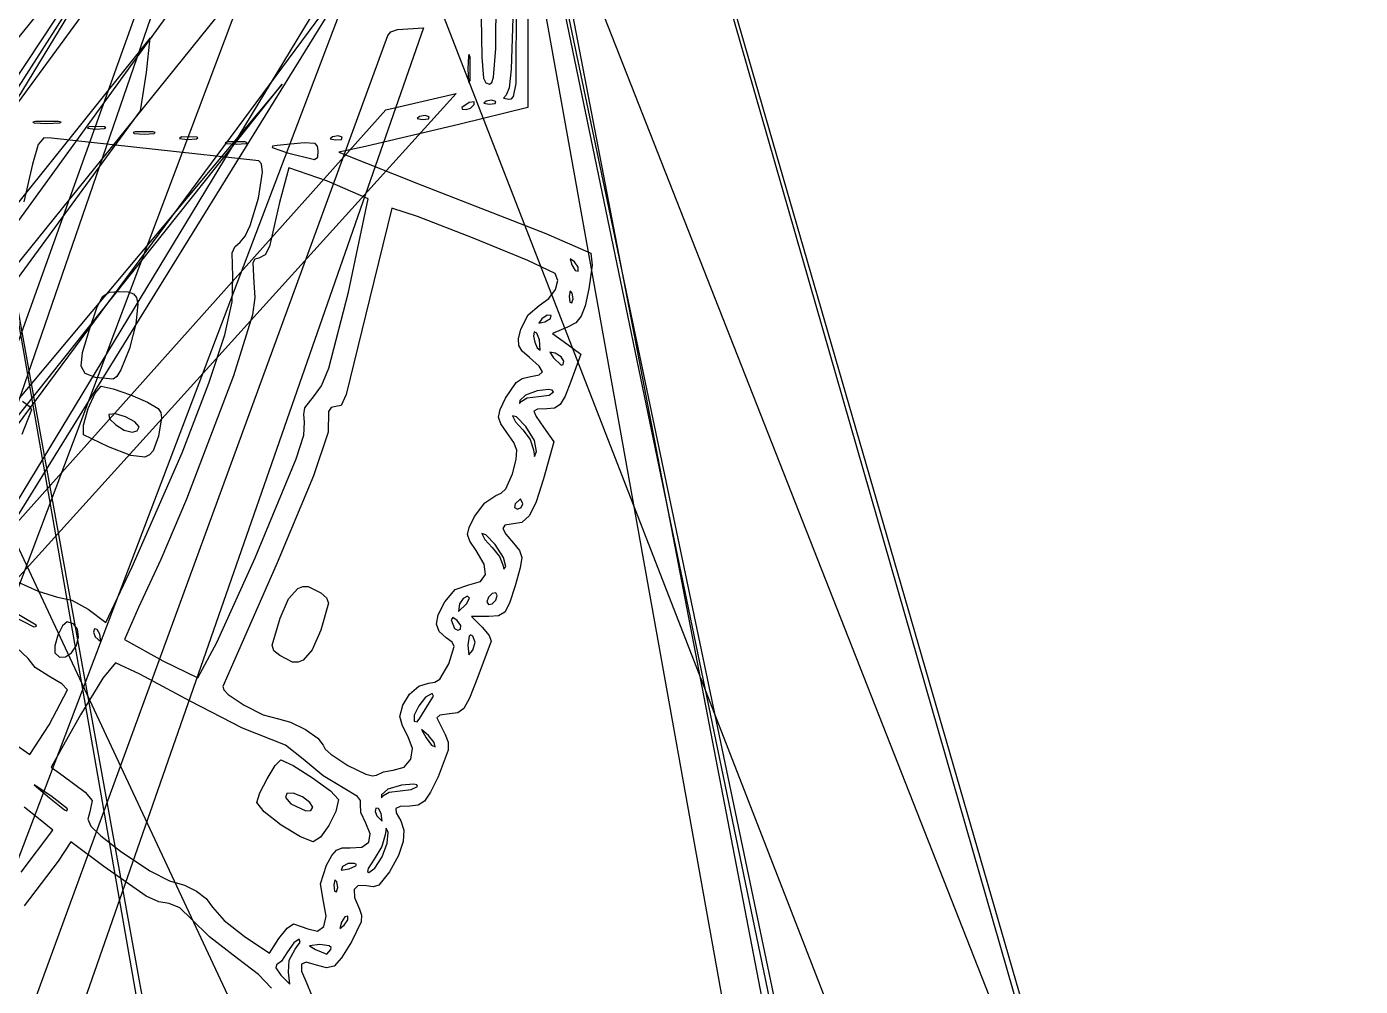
# Model space of a CAD drawing. Extents: x -109 to 333, y -74 to 385.
# Drawn here: x 234.6 to 332.7, y 71.8 to 142.3 of the extents above; entities that cross this region are included whole.
import ezdxf

# ---------------------------------------------------------------- set-up
doc = ezdxf.new("R2010")
doc.units = 0

msp = doc.modelspace()

# ---------------------------------------------------------------- linework, layer by layer
at = {"layer": 'Image'}
for p, q in [((207.647886, 291.25081), (302.569, 47.0199)), ((204.60509, 288.243247), (254.066, 5.63387)), ((255.754024, 1.02424), (204.56632, 283.63362)), ((252.99237, 259.457269), (327.177, 3.75506)), ((327.177, 1.87358), (252.99237, 259.457269)), ((254.684448, 247.039021), (301.197, 5.79093)), ((297.887957, 3.250942), (254.573196, 244.499021)), ((332.651688, 1.735468), (237.729096, 243.051549)), ((254.497076, 237.986329), (303.133, 6.21793)), ((303.133005, 3.79364), (254.497076, 237.986329)), ((197.958468, 10.49204), (274.44119, 231.987084)), ((274.44119, 231.987084), (197.959, 18.9587)), ((282.32748, 0.807655), (175.6594, 228.40397)), ((141.785, -0.203891), (253.36806, 168.01715)), ((196.72871, 2.465574), (258.63622, 166.511959)), ((266.16215, 165.84522), (204.254, 3.30757)), ((250.169662, 161.431963), (132.61, 17.1057)), ((169.86147, 2.03235), (264.7507, 158.286983)), ((266.16181, 158.520223), (171.273, 5.22673)), ((254.872529, 156.968041), (142.643, 1.98563)), ((267.79334, 155.379866), (268.040905, 140.076866)), ((243.959933, 153.529738), (149.416, 5.91092)), ((149.416, -1.615), (243.959933, 153.529738)), ((269.075104, 140.704024), (269.1727, 153.153116)), ((271.43036, 153.203965), (271.431, 136.372)), ((149.30622, -1.049385), (261.535133, 150.332398)), ((135.87021, 3.044134), (240.950445, 146.304883)), ((134.115174, 1.414184), (250.734105, 145.740418)), ((270.39586, 144.891685), (270.204073, 139.18689)), ((270.563648, 138.14307), (270.592399, 144.592442)), ((263.75752, 142.240785), (215.174, 3.02765)), ((261.835133, 142.116169), (263.75752, 142.240785)), ((243.644255, 141.48836), (136.219, 7.54557)), ((210.14608, 2.463207), (261.13525, 141.676341)), ((243.379841, 138.94836), (243.644255, 141.48836)), ((261.13525, 141.676341), (261.361115, 141.941842)), ((261.361115, 141.941842), (261.835133, 142.116169)), ((267.117083, 140.272026), (267.065232, 140.177438)), ((267.1804, 140.076896), (267.117083, 140.272026)), ((268.904155, 138.606963), (269.075104, 140.704024)), ((267.065232, 140.177438), (267.017332, 139.23023)), ((267.1804, 140.076894), (267.1804, 140.076896)), ((267.1804, 138.383564), (267.1804, 140.076894)), ((268.040905, 140.076866), (268.164508, 138.525136)), ((242.9514, 136.12614), (243.379841, 138.94836)), ((267.017332, 139.23023), (267.065232, 138.283023)), ((267.117083, 138.188435), (267.1804, 138.383564)), ((268.164508, 138.525136), (268.338732, 138.198512)), ((268.773864, 138.209599), (268.904155, 138.606963)), ((270.204073, 139.18689), (270.041423, 137.814988)), ((266.16178, 137.413309), (144.525, 3.12108)), ((144.799841, 1.901125), (253.3677, 138.101129)), ((253.3677, 138.101129), (144.8, 8.67446)), ((260.98769, 136.200699), (266.16178, 137.413309)), ((267.065232, 138.283023), (267.117083, 138.188435)), ((268.338732, 138.198512), (268.608256, 138.101316)), ((268.608256, 138.101316), (268.773864, 138.209599)), ((270.041423, 137.814988), (269.82278, 137.277455)), ((270.376666, 137.175597), (270.563648, 138.14307)), ((271.431, 136.372), (266.44507, 135.16222)), ((267.123204, 136.740089), (266.560799, 136.386341)), ((266.560799, 136.386341), (266.60918, 136.266265)), ((267.475259, 136.794323), (267.123204, 136.740089)), ((267.210901, 136.329484), (267.47728, 136.592201)), ((267.47728, 136.592202), (267.475259, 136.794323)), ((267.47728, 136.592201), (267.47728, 136.592202)), ((268.350162, 136.853548), (268.186872, 136.701601)), ((268.186872, 136.701601), (268.577492, 136.626204)), ((268.765751, 136.926361), (268.350162, 136.853548)), ((268.577492, 136.626204), (269.02009, 136.672006)), ((269.07138, 136.823859), (268.765751, 136.926361)), ((269.02009, 136.672006), (269.07138, 136.823841)), ((269.07138, 136.823841), (269.07138, 136.823859)), ((269.82278, 137.277455), (269.627553, 137.052468)), ((269.627553, 137.052468), (270.019319, 136.978212)), ((270.019319, 136.978212), (270.22188, 137.015083)), ((270.22188, 137.015083), (270.376666, 137.175597)), ((139.350791, 0.24752), (260.98769, 136.200699)), ((144.543467, 2.183352), (242.9514, 136.12614)), ((235.21166, 135.356331), (235.01653, 135.293012)), ((236.90499, 135.356331), (235.21166, 135.356331)), ((236.904992, 135.356331), (236.90499, 135.356331)), ((237.100121, 135.293012), (236.904992, 135.356331)), ((263.457753, 135.724656), (263.294477, 135.572709)), ((263.294477, 135.572709), (263.685111, 135.497312)), ((263.873346, 135.797468), (263.457753, 135.724656)), ((263.685111, 135.497312), (264.127698, 135.543114)), ((264.179, 135.694966), (263.873346, 135.797468)), ((264.127698, 135.543114), (264.178999, 135.694949)), ((264.178999, 135.694949), (264.179, 135.694966)), ((266.60918, 136.266265), (266.893278, 136.220213)), ((266.893278, 136.220213), (267.210901, 136.329484)), ((235.01653, 135.293012), (235.111119, 135.241159)), ((235.111119, 135.241159), (236.058326, 135.193255)), ((236.058326, 135.193255), (237.005533, 135.241159)), ((237.005533, 135.241159), (237.100121, 135.293012)), ((239.16971, 134.975259), (239.031185, 134.848651)), ((239.031185, 134.848651), (239.632921, 134.787847)), ((240.2986, 134.961289), (239.16971, 134.975259)), ((239.632921, 134.787847), (240.294128, 134.833049)), ((240.294128, 134.833049), (240.389376, 134.889647)), ((240.389376, 134.889647), (240.298598, 134.961318)), ((240.298598, 134.961318), (240.2986, 134.961289)), ((242.54955, 134.597559), (242.397788, 134.530738)), ((242.397788, 134.530738), (242.471357, 134.476018)), ((242.471357, 134.476018), (243.208059, 134.425466)), ((243.8666, 134.597559), (242.54955, 134.597559)), ((243.208059, 134.425466), (243.944785, 134.476018)), ((244.018357, 134.530738), (243.866596, 134.597559)), ((243.866596, 134.597559), (243.8666, 134.597559)), ((243.944785, 134.476018), (244.018357, 134.530738)), ((266.44507, 135.16222), (259.48878, 133.51767)), ((235.418914, 133.646618), (234.993136, 132.224206)), ((235.827466, 134.140634), (235.418914, 133.646618)), ((236.403174, 134.129749), (235.827466, 134.140634)), ((251.633174, 132.456919), (236.403174, 134.129749)), ((245.94398, 134.2224), (245.805455, 134.095792)), ((245.805455, 134.095792), (246.407191, 134.034988)), ((247.07287, 134.20843), (245.94398, 134.2224)), ((246.407191, 134.034988), (247.068398, 134.08019)), ((247.068398, 134.08019), (247.163646, 134.136788)), ((247.163646, 134.136788), (247.072868, 134.208459)), ((247.072868, 134.208459), (247.07287, 134.20843)), ((249.32255, 133.84566), (249.170788, 133.778841)), ((249.170788, 133.778841), (249.244357, 133.724121)), ((249.244357, 133.724121), (249.981059, 133.673569)), ((250.6396, 133.84566), (249.32255, 133.84566)), ((249.981059, 133.673569), (250.717785, 133.724121)), ((250.791357, 133.778841), (250.639596, 133.84566)), ((250.639596, 133.84566), (250.6396, 133.84566)), ((250.717785, 133.724121), (250.791357, 133.778841)), ((252.636884, 133.530282), (252.632853, 133.430859)), ((252.632853, 133.430859), (253.744811, 133.040489)), ((252.99221, 133.581712), (252.636884, 133.530282)), ((254.96776, 133.774475), (252.99221, 133.581712)), ((255.792255, 133.735527), (254.96776, 133.774475)), ((255.956046, 133.534226), (255.792255, 133.735527)), ((256.00258, 133.184103), (255.956046, 133.534226)), ((257.061052, 134.218618), (256.897762, 134.066673)), ((256.897762, 134.066673), (257.288382, 133.991277)), ((257.476641, 134.291432), (257.061052, 134.218618)), ((257.288382, 133.991277), (257.73098, 134.037078)), ((257.78227, 134.188928), (257.476641, 134.291432)), ((259.48878, 133.51767), (257.51842, 133.08289)), ((257.73098, 134.037078), (257.78227, 134.188914)), ((257.78227, 134.188914), (257.78227, 134.188928)), ((251.8491, 132.228062), (251.633174, 132.456919)), ((253.744811, 133.040489), (255.745385, 132.5575)), ((255.745385, 132.5575), (255.976694, 132.724774)), ((255.976694, 132.724774), (256.002591, 133.184103)), ((256.002591, 133.184103), (256.00258, 133.184103)), ((257.51842, 133.08289), (263.62805, 130.67145)), ((234.993136, 132.224206), (234.365754, 129.449899)), ((251.621077, 129.724106), (251.901346, 131.6189)), ((251.901346, 131.6189), (251.8491, 132.228062)), ((253.849075, 131.933908), (253.15574, 129.390708)), ((256.692913, 130.973127), (253.849075, 131.933908)), ((259.671685, 129.665888), (256.692913, 130.973127)), ((263.62805, 130.67145), (272.74803, 127.10944)), ((251.004924, 127.701433), (251.621077, 129.724106)), ((258.237205, 122.806178), (259.671685, 129.665888)), ((253.15574, 129.390708), (252.420439, 126.153918)), ((261.429612, 128.9781), (259.770032, 122.28244)), ((263.319428, 128.355367), (261.429612, 128.9781)), ((250.637315, 126.932423), (251.004924, 127.701433)), ((267.345506, 126.79343), (263.319428, 128.355367)), ((250.265444, 126.479779), (250.637315, 126.932423)), ((271.417186, 125.126032), (267.345506, 126.79343)), ((272.74803, 127.10944), (276.06882, 125.68027)), ((249.682448, 125.685266), (249.881684, 126.133952)), ((249.71974, 123.928429), (249.682448, 125.685266)), ((249.881684, 126.133952), (250.265444, 126.479779)), ((252.108601, 125.555961), (251.632786, 125.307252)), ((252.420439, 126.153918), (252.108601, 125.555961)), ((276.06882, 125.68027), (276.1524, 124.794054)), ((251.343109, 125.235887), (251.198803, 124.967993)), ((251.198803, 124.967993), (251.283169, 123.519842)), ((251.632786, 125.307252), (251.343109, 125.235887)), ((273.443812, 124.18692), (271.417186, 125.126032)), ((274.865083, 125.031514), (274.543816, 125.265625)), ((274.543816, 125.265625), (274.654432, 124.820863)), ((274.654432, 124.820863), (274.89776, 124.406201)), ((275.133429, 124.641865), (274.865082, 125.031514)), ((274.865082, 125.031514), (274.865083, 125.031514)), ((275.122017, 124.356766), (275.133429, 124.641865)), ((276.1524, 124.794054), (275.917464, 123.05459)), ((249.686786, 122.102233), (249.71974, 123.928429)), ((273.636077, 123.670733), (273.443812, 124.18692)), ((273.453848, 123.005935), (273.636077, 123.670733)), ((274.89776, 124.406201), (275.122017, 124.356766)), ((240.146776, 122.49416), (240.628434, 122.810814)), ((240.628434, 122.810814), (241.371005, 122.861356)), ((241.371005, 122.861356), (242.029299, 122.826703)), ((242.029299, 122.826703), (242.430151, 122.690553)), ((242.430151, 122.690553), (242.643865, 122.404619)), ((251.283169, 123.519842), (251.344469, 122.413056)), ((256.784619, 117.217045), (258.237205, 122.806178)), ((272.972852, 122.344009), (273.453848, 123.005935)), ((274.546225, 122.90731), (274.47084, 122.516681)), ((274.69817, 122.744028), (274.546225, 122.90731)), ((274.770976, 122.328435), (274.69817, 122.744028)), ((274.69817, 122.744028), (274.69817, 122.744028)), ((275.917464, 123.05459), (275.638236, 121.808718)), ((239.192905, 120.072346), (239.732707, 121.663851)), ((239.732707, 121.663851), (240.146776, 122.49416)), ((242.740745, 121.920617), (242.607921, 120.472958)), ((242.643865, 122.404619), (242.740745, 121.920617)), ((249.148788, 119.661424), (249.686786, 122.102233)), ((251.344469, 122.413056), (251.16676, 121.136337)), ((259.770032, 122.28244), (258.065265, 115.291501)), ((271.438715, 121.143367), (272.268812, 121.83644)), ((272.268812, 121.83644), (272.972852, 122.344009)), ((274.47084, 122.516681), (274.516627, 122.074092)), ((274.516627, 122.074092), (274.66848, 122.022793)), ((274.66848, 122.022793), (274.770976, 122.328435)), ((275.638236, 121.808718), (275.344162, 121.033005)), ((251.16676, 121.136337), (249.784459, 116.652442)), ((270.903872, 120.07847), (271.438715, 121.143367)), ((272.458764, 120.838851), (272.22465, 120.517584)), ((272.848403, 121.107201), (272.458764, 120.838851)), ((272.669415, 120.6282), (273.084063, 120.871535)), ((273.1335, 121.09578), (272.848403, 121.107201)), ((273.084063, 120.871535), (273.133501, 121.09578)), ((273.133501, 121.09578), (273.1335, 121.09578)), ((275.344162, 121.033005), (274.944642, 120.564988)), ((238.686222, 118.36519), (239.192905, 120.072346)), ((242.607921, 120.472958), (242.12604, 118.660265)), ((247.967105, 116.124017), (249.148788, 119.661424)), ((270.737246, 119.368978), (270.903872, 120.07847)), ((271.900023, 119.881909), (271.8427, 119.585372)), ((272.090939, 119.788412), (271.900023, 119.881909)), ((272.28757, 119.301237), (272.090939, 119.788412)), ((272.22465, 120.517584), (272.669415, 120.6282)), ((274.349074, 120.2422), (273.242454, 119.776895)), ((273.242454, 119.776895), (274.283684, 119.018409)), ((274.944642, 120.564988), (274.349074, 120.2422)), ((270.760768, 118.877075), (270.737246, 119.368978)), ((271.017096, 118.464929), (270.760768, 118.877075)), ((271.8427, 119.585372), (271.935131, 119.131475)), ((271.935131, 119.131475), (272.115891, 118.715746)), ((272.115891, 118.715746), (272.323554, 118.533719)), ((272.287571, 119.301236), (272.28757, 119.301237)), ((272.323554, 118.533719), (272.287571, 119.301236)), ((274.283684, 119.018409), (275.324914, 118.259929)), ((238.571626, 117.360583), (238.686222, 118.36519)), ((242.12604, 118.660265), (241.498347, 117.10031)), ((271.54889, 117.99471), (271.017096, 118.464929)), ((272.264097, 117.366803), (271.54889, 117.99471)), ((273.446799, 118.313925), (273.032959, 118.39991)), ((273.032959, 118.39991), (273.304728, 117.977889)), ((273.304728, 117.977889), (273.887809, 117.433055)), ((273.883026, 118.047819), (273.446799, 118.313925)), ((274.06447, 117.740868), (273.883026, 118.047819)), ((274.021964, 117.481934), (274.06447, 117.740868)), ((274.06447, 117.740868), (274.06447, 117.740868)), ((275.324914, 118.259929), (274.59077, 116.233369)), ((238.877743, 116.828915), (238.571626, 117.360583)), ((239.6332, 116.540576), (238.877743, 116.828915)), ((241.498347, 117.10031), (241.193334, 116.608164)), ((256.259296, 115.931561), (256.784619, 117.217045)), ((271.524901, 116.58341), (272.253176, 116.723919)), ((272.253176, 116.723919), (272.499217, 116.964128)), ((272.499217, 116.964128), (272.264097, 117.366803)), ((273.887809, 117.433055), (274.021964, 117.481934)), ((239.597842, 115.391549), (240.05078, 115.89988)), ((240.928085, 116.410867), (239.633195, 116.540576)), ((239.633195, 116.540576), (239.6332, 116.540576)), ((240.05078, 115.89988), (240.927919, 115.711681)), ((241.193334, 116.608164), (240.928085, 116.410867)), ((246.0031, 111.008029), (247.967105, 116.124017)), ((249.784459, 116.652442), (246.334285, 107.600075)), ((255.724755, 115.219718), (256.259296, 115.931561)), ((269.784941, 115.02055), (270.562728, 116.172442)), ((270.562728, 116.172442), (271.001416, 116.453162)), ((271.001416, 116.453162), (271.524901, 116.58341)), ((274.59077, 116.233369), (274.170168, 115.164673)), ((234.266248, 114.807326), (234.751317, 114.431414)), ((239.090279, 114.247153), (239.597842, 115.391549)), ((240.927919, 115.711681), (242.202097, 115.260194)), ((242.202097, 115.260194), (243.444832, 114.715082)), ((255.026548, 114.301798), (255.724755, 115.219718)), ((258.065265, 115.291501), (257.689651, 114.484515)), ((269.393696, 114.173328), (269.784941, 115.02055)), ((270.83198, 114.845483), (270.821788, 114.62677)), ((270.821788, 114.62677), (270.929262, 114.761079)), ((271.265033, 115.240132), (270.83198, 114.845483)), ((270.929262, 114.761079), (271.386761, 115.033483)), ((272.113786, 115.55038), (271.265033, 115.240132)), ((271.386761, 115.033483), (272.218082, 115.146783)), ((272.942546, 115.665697), (272.113786, 115.55038)), ((272.218082, 115.146783), (272.21809, 115.146783)), ((272.21809, 115.146783), (272.993222, 115.24336)), ((273.213275, 115.615716), (272.942546, 115.665697)), ((272.993222, 115.24336), (273.31562, 115.475552)), ((273.31562, 115.475552), (273.213275, 115.615716)), ((274.170168, 115.164673), (273.807251, 114.553698)), ((234.92947, 114.151999), (234.210978, 112.350479)), ((234.751317, 114.431414), (234.92947, 114.151999)), ((238.736893, 113.037588), (239.090279, 114.247153)), ((241.100651, 113.870705), (240.61641, 113.810016)), ((240.61641, 113.810016), (240.671006, 113.486572)), ((241.846816, 113.650417), (241.100651, 113.870705)), ((243.444832, 114.715082), (244.22764, 114.24601)), ((244.22764, 114.24601), (244.423692, 113.968603)), ((244.423692, 113.968603), (244.49628, 113.574182)), ((254.945067, 113.822462), (255.026548, 114.301798)), ((255.01031, 113.241768), (254.945067, 113.822462)), ((256.766574, 114.040263), (256.73426, 112.51056)), ((256.955565, 114.320672), (256.766574, 114.040263)), ((257.294442, 114.39471), (256.955565, 114.320672)), ((257.689651, 114.484515), (257.294442, 114.39471)), ((269.273252, 113.62341), (269.393696, 114.173328)), ((272.137947, 114.209562), (271.878831, 114.064162)), ((271.878831, 114.064162), (272.030296, 113.661683)), ((272.83196, 114.221649), (272.137947, 114.209562)), ((273.39639, 114.279628), (272.83196, 114.221649)), ((273.807251, 114.553698), (273.39639, 114.279628)), ((238.74649, 112.33375), (238.736893, 113.037588)), ((240.671006, 113.486572), (241.120341, 113.054222)), ((241.120341, 113.054222), (241.748403, 112.675568)), ((242.531603, 113.282131), (241.846816, 113.650417)), ((242.83171, 112.898826), (242.531603, 113.282131)), ((242.687036, 112.626488), (242.831714, 112.898824)), ((242.831714, 112.898824), (242.83171, 112.898826)), ((244.49628, 113.574182), (244.275928, 112.231)), ((254.943177, 112.296918), (255.01031, 113.241768)), ((269.432175, 113.140872), (269.273252, 113.62341)), ((269.879034, 112.49579), (269.432175, 113.140872)), ((270.588123, 113.63532), (270.303347, 113.728785)), ((270.303347, 113.728785), (270.524422, 113.283759)), ((270.524422, 113.283759), (271.055948, 112.700855)), ((271.27278, 112.923538), (270.588123, 113.63532)), ((271.272779, 112.923537), (271.27278, 112.923538)), ((271.909243, 111.913628), (271.272779, 112.923537)), ((272.030296, 113.661683), (272.568026, 112.878359)), ((272.568026, 112.878359), (273.328727, 111.810029)), ((240.58582, 111.430386), (238.74649, 112.33375)), ((241.748403, 112.675568), (242.33918, 112.513216)), ((242.33918, 112.513216), (242.687036, 112.626488)), ((244.275928, 112.231), (243.874256, 111.153712)), ((254.398149, 110.547872), (254.943177, 112.296918)), ((256.73426, 112.51056), (255.655914, 109.302711)), ((270.403137, 111.749732), (269.879034, 112.49579)), ((271.055948, 112.700855), (271.600294, 111.988262)), ((271.600294, 111.988262), (271.852181, 111.231425)), ((272.069012, 111.107267), (271.909243, 111.913628)), ((242.22036, 110.794884), (240.585818, 111.430393)), ((240.585818, 111.430393), (240.58582, 111.430386)), ((242.33786, 102.612324), (246.00308, 111.008044)), ((243.602943, 110.847313), (243.252786, 110.688832)), ((243.874256, 111.153712), (243.602943, 110.847313)), ((246.00308, 111.008044), (246.0031, 111.008029)), ((270.620569, 111.186357), (270.403137, 111.749732)), ((270.570704, 110.515714), (270.620569, 111.186357)), ((271.852181, 111.231425), (271.920941, 110.724592)), ((271.920941, 110.724592), (272.069012, 111.107267)), ((273.328727, 111.810029), (272.572908, 109.082549)), ((243.252786, 110.688832), (242.22036, 110.794884)), ((251.38412, 103.291958), (254.398149, 110.547872)), ((270.292913, 109.44785), (270.570704, 110.515714)), ((255.655914, 109.302711), (252.98099, 102.91501)), ((269.79895, 108.361554), (270.292913, 109.44785)), ((272.572908, 109.082549), (272.049555, 107.400116)), ((269.072073, 107.86491), (269.466418, 108.041847)), ((269.466418, 108.041847), (269.79895, 108.361554)), ((246.334285, 107.600075), (244.445421, 103.169714)), ((267.509663, 106.31166), (268.266704, 107.321652)), ((268.266704, 107.321652), (269.072073, 107.86491)), ((270.490886, 107.244575), (270.443706, 106.978817)), ((270.443706, 106.978817), (270.656833, 106.86828)), ((270.889383, 107.62087), (270.490886, 107.244575)), ((270.656833, 106.86828), (270.938272, 106.978817)), ((271.05533, 107.244575), (270.889383, 107.62087)), ((270.938272, 106.978817), (271.05533, 107.244575)), ((271.05533, 107.244575), (271.05533, 107.244575)), ((272.049555, 107.400116), (271.552953, 106.384777)), ((267.105366, 105.518155), (267.509663, 106.31166)), ((271.552953, 106.384777), (270.975109, 105.884166)), ((266.982945, 104.994984), (267.105366, 105.518155)), ((267.153459, 104.51021), (266.982945, 104.994984)), ((268.330369, 104.980323), (268.044634, 105.074931)), ((268.044634, 105.074931), (268.265709, 104.629903)), ((269.01734, 104.265812), (268.330369, 104.980323)), ((269.727595, 105.673439), (269.590547, 105.442685)), ((269.590547, 105.442685), (269.801025, 105.016605)), ((270.208028, 105.745919), (269.727595, 105.673439)), ((269.801025, 105.016605), (270.363165, 104.358149)), ((270.975109, 105.884166), (270.208028, 105.745919)), ((267.62797, 103.8319), (267.153459, 104.51021)), ((268.265709, 104.629903), (268.797235, 104.047001)), ((268.797235, 104.047001), (269.337479, 103.389677)), ((269.01734, 104.265807), (269.01734, 104.265812)), ((269.648378, 103.310692), (269.01734, 104.265807)), ((270.363165, 104.358149), (270.82181, 103.822202)), ((244.445421, 103.169714), (242.786709, 99.628742)), ((248.555866, 97.050134), (251.384129, 103.291962)), ((251.384129, 103.291962), (251.38412, 103.291958)), ((268.212429, 102.828284), (267.62797, 103.8319)), ((269.337479, 103.389677), (269.579526, 102.765711)), ((269.799631, 102.637667), (269.648378, 103.310692)), ((270.82181, 103.822202), (270.988135, 103.31627)), ((270.988135, 103.31627), (270.874113, 102.5491)), ((240.38576, 98.543984), (242.33786, 102.612324)), ((252.98099, 102.91501), (248.98811, 93.83751)), ((267.943856, 101.547299), (268.316625, 102.061508)), ((268.316625, 102.061508), (268.212429, 102.828284)), ((269.579526, 102.765711), (269.650293, 102.439254)), ((269.650293, 102.439254), (269.799631, 102.637667)), ((270.874113, 102.5491), (270.491717, 101.229439)), ((233.126042, 101.86309), (235.422847, 100.831615)), ((253.836646, 100.274916), (254.504983, 101.036279)), ((254.504983, 101.036279), (254.872003, 101.178074)), ((254.872003, 101.178074), (255.270825, 101.16677)), ((255.270825, 101.16677), (256.193584, 100.70334)), ((266.079838, 100.948018), (267.097421, 101.30138)), ((267.097421, 101.30138), (267.943856, 101.547299)), ((270.491717, 101.229439), (270.080231, 99.957115)), ((235.422847, 100.831615), (236.83142, 100.404279)), ((236.83142, 100.404279), (237.890628, 100.17079)), ((237.890628, 100.17079), (239.0892, 99.508252)), ((253.206404, 98.84573), (253.836646, 100.274916)), ((256.193584, 100.70334), (256.614782, 100.351345)), ((256.614782, 100.351345), (256.754888, 99.94768)), ((264.840054, 99.09999), (265.313101, 100.04792)), ((265.313101, 100.04792), (266.079838, 100.948018)), ((266.667758, 100.30561), (266.402526, 99.906972)), ((267.001232, 100.471416), (266.667758, 100.30561)), ((266.9149, 99.906972), (267.14193, 100.311198)), ((267.14193, 100.311198), (267.001232, 100.471416)), ((268.530262, 100.384774), (268.419726, 100.050708)), ((268.419726, 100.050708), (268.530262, 99.853269)), ((268.796013, 100.659574), (268.530262, 100.384774)), ((269.061764, 100.713277), (268.796013, 100.659574)), ((268.796013, 99.906972), (269.061764, 100.18175)), ((269.1723, 100.515838), (269.061764, 100.713277)), ((269.061764, 100.18175), (269.1723, 100.515838)), ((269.1723, 100.515838), (269.1723, 100.515838)), ((235.2748, 98.347094), (233.19741, 99.5621)), ((233.36991, 99.085949), (235.08667, 98.225734)), ((239.0892, 99.508252), (240.38576, 98.543984)), ((242.786709, 99.628742), (241.772859, 97.292682)), ((256.754888, 99.94768), (256.190762, 97.96099)), ((264.69911, 98.411479), (264.840054, 99.09999)), ((266.402526, 99.906972), (266.316194, 99.342528)), ((266.316194, 99.342528), (266.9149, 99.906972)), ((266.9149, 99.906972), (266.9149, 99.906972)), ((268.530262, 99.853269), (268.796013, 99.906972)), ((269.727082, 99.281434), (269.270623, 99.014106)), ((270.080231, 99.957115), (269.727082, 99.281434)), ((235.08667, 98.225734), (235.284218, 98.256524)), ((235.274799, 98.347089), (235.2748, 98.347094)), ((235.284218, 98.256524), (235.274799, 98.347089)), ((237.210723, 98.286731), (236.861358, 97.590306)), ((237.549176, 98.590288), (237.210723, 98.286731)), ((238.012853, 98.438073), (237.549176, 98.590288)), ((238.303009, 98.039424), (238.012853, 98.438073)), ((252.620144, 96.86139), (253.206404, 98.84573)), ((264.894752, 97.88251), (264.69911, 98.411479)), ((265.907154, 98.889695), (265.78576, 98.728232)), ((265.78576, 98.728232), (266.039668, 98.097635)), ((266.23105, 98.671787), (265.907154, 98.889695)), ((266.039668, 98.097635), (266.267201, 97.964288)), ((266.488436, 98.300193), (266.23105, 98.671787)), ((266.23105, 98.671787), (266.23105, 98.671787)), ((266.481917, 98.032103), (266.488436, 98.300193)), ((268.549207, 98.966839), (267.291, 98.9666)), ((267.291, 98.9666), (268.067111, 98.190489)), ((268.067111, 98.190489), (268.580699, 97.564982)), ((269.270623, 99.014106), (268.549207, 98.966839)), ((236.861358, 97.590306), (236.628791, 96.822379)), ((238.22713, 96.850808), (238.385736, 97.481337)), ((238.385736, 97.481337), (238.303009, 98.039424)), ((239.549334, 98.067074), (239.495542, 97.822507)), ((239.495542, 97.822507), (239.618027, 97.486374)), ((239.741453, 98.023149), (239.549334, 98.067074)), ((239.618027, 97.486374), (240.019332, 97.102266)), ((239.9515, 97.665726), (239.741453, 98.023149)), ((239.951501, 97.665726), (239.9515, 97.665726)), ((240.019332, 97.102266), (239.951501, 97.665726)), ((241.772859, 97.292682), (244.577792, 95.704749)), ((256.190762, 97.96099), (255.570619, 96.524141)), ((265.431465, 97.41321), (264.894752, 97.88251)), ((265.851013, 97.093579), (265.431465, 97.41321)), ((266.267201, 97.964288), (266.481917, 98.032103)), ((267.103255, 97.537917), (267.009187, 96.867854)), ((267.218582, 97.618499), (267.103255, 97.537917)), ((267.37743, 97.525883), (267.218582, 97.618499)), ((267.37743, 97.525881), (267.37743, 97.525883)), ((267.557537, 97.083624), (267.37743, 97.525881)), ((268.725648, 97.150949), (267.670678, 94.352239)), ((268.580699, 97.564982), (268.725648, 97.150949)), ((234.683431, 95.87454), (233.795515, 96.712509)), ((236.628791, 96.822379), (236.640732, 96.304318)), ((236.640732, 96.304318), (236.995104, 95.995298)), ((237.425041, 95.999705), (237.859424, 96.293043)), ((237.859424, 96.293043), (238.227132, 96.850813)), ((238.227132, 96.850813), (238.22713, 96.850808)), ((247.159719, 94.457202), (248.555866, 97.050134)), ((252.757292, 96.456819), (252.620144, 96.86139)), ((253.17773, 96.10338), (252.757292, 96.456819)), ((255.570619, 96.524141), (254.897988, 95.75795)), ((265.614571, 95.48583), (266.011502, 96.769792)), ((266.011502, 96.769792), (265.851013, 97.093579)), ((267.009187, 96.867854), (267.076691, 96.150365)), ((267.076691, 96.150365), (267.37743, 96.499611)), ((267.37743, 96.499611), (267.557537, 97.083624)), ((235.201488, 95.228232), (234.683431, 95.87454)), ((236.208641, 94.58188), (235.201488, 95.228232)), ((236.995104, 95.995298), (237.425041, 95.999705)), ((241.091839, 95.573586), (240.16137, 94.450962)), ((242.882513, 94.742043), (241.091839, 95.573586)), ((244.577792, 95.704749), (247.159719, 94.457202)), ((254.118467, 95.628876), (253.177652, 96.10338)), ((253.177652, 96.10338), (253.17773, 96.10338)), ((254.524989, 95.61587), (254.118467, 95.628876)), ((254.897988, 95.75795), (254.524989, 95.61587)), ((264.958488, 94.379834), (265.614571, 95.48583)), ((237.165942, 94.022135), (236.208641, 94.58188)), ((240.16137, 94.450962), (238.517689, 91.743126)), ((246.594379, 92.751646), (242.882513, 94.742043)), ((264.585061, 94.145041), (264.958488, 94.379834)), ((267.670678, 94.352239), (267.13334, 92.979469)), ((236.219821, 91.019676), (237.564101, 93.584056)), ((237.564101, 93.584056), (237.165942, 94.022135)), ((248.98811, 93.83751), (249.058172, 93.58922)), ((249.058172, 93.58922), (249.386052, 93.249498)), ((249.386052, 93.249498), (250.552547, 92.4493)), ((262.222295, 92.465157), (262.729423, 93.255475)), ((262.729423, 93.255475), (263.410511, 93.843938)), ((263.410511, 93.843938), (264.131271, 94.07472)), ((264.382515, 93.322075), (263.910029, 93.046914)), ((264.131271, 94.07472), (264.585061, 94.145041)), ((264.490388, 93.128633), (264.382515, 93.322075)), ((250.439524, 90.763016), (246.594379, 92.751646)), ((250.552547, 92.4493), (251.962156, 91.743992)), ((262.023411, 91.62881), (262.222295, 92.465157)), ((263.408185, 92.417476), (263.065303, 91.727831)), ((263.910029, 93.046914), (263.408185, 92.417476)), ((263.475512, 91.511143), (264.200202, 92.663543)), ((264.2002, 92.663538), (264.490388, 93.128633)), ((264.200202, 92.663543), (264.2002, 92.663538)), ((266.712477, 92.216482), (266.268987, 91.887552)), ((267.13334, 92.979469), (266.712477, 92.216482)), ((238.517689, 91.743126), (236.366109, 87.906316)), ((251.962156, 91.743992), (253.08944, 91.44065)), ((253.08944, 91.44065), (253.976048, 91.213087)), ((262.19707, 90.946423), (262.023411, 91.62881)), ((263.065303, 91.727831), (263.069705, 91.272045)), ((263.069705, 91.272045), (263.294008, 91.237184)), ((263.294008, 91.237184), (263.475512, 91.511143)), ((264.948788, 91.734056), (264.73173, 91.534737)), ((264.73173, 91.534737), (265.347426, 90.306617)), ((265.663768, 91.816959), (264.948788, 91.734056)), ((266.268987, 91.887552), (265.663768, 91.816959)), ((231.829094, 90.916381), (234.808714, 88.821331)), ((234.808714, 88.821331), (236.219824, 91.019671)), ((236.219824, 91.019671), (236.219821, 91.019676)), ((252.550589, 89.935716), (250.439524, 90.763016)), ((253.976048, 91.213087), (255.06545, 90.673777)), ((255.06545, 90.673777), (255.989251, 90.037789)), ((262.61461, 90.1356), (262.19707, 90.946423)), ((264.122721, 90.226829), (263.61125, 90.666778)), ((263.61125, 90.666778), (263.94272, 90.046828)), ((265.347426, 90.306617), (265.564933, 89.73824)), ((253.596626, 89.526947), (252.550589, 89.935716)), ((254.905389, 88.486106), (253.596626, 89.526947)), ((255.989251, 90.037789), (256.37905, 89.52019)), ((256.37905, 89.52019), (256.530405, 89.224017)), ((262.936379, 89.269481), (262.61461, 90.1356)), ((262.819995, 88.478141), (262.936379, 89.269481)), ((263.94272, 90.046828), (264.347437, 89.51382)), ((264.548805, 89.7152), (264.122721, 90.226829)), ((264.122721, 90.226829), (264.122721, 90.226829)), ((264.347437, 89.51382), (264.620899, 89.397266)), ((264.620899, 89.397266), (264.548805, 89.7152)), ((265.564933, 89.73824), (265.5721, 89.15109)), ((252.852314, 88.011994), (253.251986, 88.43026)), ((253.251986, 88.43026), (254.158226, 88.032338)), ((256.382444, 87.267309), (254.905389, 88.486106)), ((256.530405, 89.224017), (256.932916, 88.845476)), ((256.932916, 88.845476), (258.182099, 88.01674)), ((262.327516, 87.901056), (262.819995, 88.478141)), ((265.5721, 89.15109), (264.837394, 87.202177)), ((236.366109, 87.906316), (237.246924, 87.254242)), ((252.260087, 87.054388), (252.852314, 88.011994)), ((254.158226, 88.032338), (255.594053, 87.127689)), ((258.182099, 88.01674), (259.507975, 87.384882)), ((259.507975, 87.384882), (260.006353, 87.252438)), ((260.006353, 87.252438), (260.29192, 87.3008)), ((260.29192, 87.3008), (260.808457, 87.566988)), ((260.808457, 87.566988), (261.52108, 87.677707)), ((261.521, 87.6777), (262.327516, 87.901056)), ((261.52108, 87.677707), (261.521, 87.6777)), ((236.34125, 85.801685), (235.1183, 86.611013)), ((235.1183, 86.611013), (236.24719, 85.641044)), ((237.246924, 87.254242), (238.862954, 86.054062)), ((251.725407, 86.00323), (252.260087, 87.054388)), ((255.594053, 87.127689), (256.922592, 86.149988)), ((257.857429, 86.372296), (256.382444, 87.267309)), ((258.902391, 85.744005), (257.857429, 86.372296)), ((262.13256, 86.579684), (261.140678, 86.282529)), ((263.038944, 86.643915), (262.13256, 86.579684)), ((262.849278, 86.264869), (263.30243, 86.486975)), ((263.27024, 86.591571), (263.038944, 86.643915)), ((263.30243, 86.486975), (263.27024, 86.591571)), ((264.837394, 87.202177), (264.279001, 86.058958)), ((236.24719, 85.641044), (237.339826, 84.756795)), ((237.5642, 84.829854), (236.34125, 85.801685)), ((238.862954, 86.054062), (239.380979, 85.440768)), ((239.380979, 85.440768), (239.202072, 84.618282)), ((251.498376, 85.30431), (251.725407, 86.00323)), ((253.713519, 85.956319), (253.613223, 85.665731)), ((253.613223, 85.665731), (254.003725, 85.207598)), ((254.172384, 86.000252), (253.713519, 85.956319)), ((254.857588, 85.71842), (254.172384, 86.000252)), ((255.399916, 85.295792), (254.857588, 85.71842)), ((256.922592, 86.149988), (257.506966, 85.53291)), ((257.506966, 85.53291), (257.29651, 84.642083)), ((259.121268, 85.453069), (258.902391, 85.744005)), ((259.130169, 85.184676), (259.121268, 85.453069)), ((260.67161, 85.879519), (260.659453, 85.654931)), ((260.659453, 85.654931), (260.766126, 85.78681)), ((261.140678, 86.282529), (260.67161, 85.879519)), ((260.766126, 85.78681), (261.217102, 86.059196)), ((261.217102, 86.059196), (262.032736, 86.172495)), ((262.032736, 86.172495), (262.03274, 86.172495)), ((262.03274, 86.172495), (262.849278, 86.264869)), ((263.830173, 85.406506), (263.362576, 85.112252)), ((264.279001, 86.058958), (263.830173, 85.406506)), ((235.433137, 84.120555), (234.378167, 84.961774)), ((237.339826, 84.756795), (237.521223, 84.697882)), ((237.521223, 84.697882), (237.56421, 84.829853)), ((237.56421, 84.829853), (237.5642, 84.829854)), ((239.202072, 84.618282), (239.055938, 84.081166)), ((252.028422, 84.628734), (251.498376, 85.30431)), ((253.285776, 83.63477), (252.028422, 84.628734)), ((254.003725, 85.207598), (255.094925, 84.69926)), ((255.094925, 84.69926), (255.477205, 84.723538)), ((255.625486, 84.95309), (255.399916, 85.295792)), ((255.477205, 84.723538), (255.625485, 84.95309)), ((255.625485, 84.95309), (255.625486, 84.95309)), ((257.29651, 84.642083), (256.790991, 83.613453)), ((259.156701, 84.558272), (259.130169, 85.184676)), ((259.502448, 83.786916), (259.156701, 84.558272)), ((260.246034, 84.896769), (260.192232, 84.652217)), ((260.192232, 84.652217), (260.314727, 84.316097)), ((260.438142, 84.852856), (260.246034, 84.896769)), ((260.6482, 84.495421), (260.438142, 84.852856)), ((260.648201, 84.495421), (260.6482, 84.495421)), ((260.716022, 83.931975), (260.648201, 84.495421)), ((262.037871, 85.014029), (261.720827, 84.874933)), ((261.720827, 84.874933), (261.749815, 84.550889)), ((261.749815, 84.550889), (262.077907, 83.966447)), ((262.747874, 85.043627), (262.037871, 85.014029)), ((263.362576, 85.112252), (262.747874, 85.043627)), ((236.488107, 83.279336), (235.433137, 84.120555)), ((239.055938, 84.081166), (239.275654, 83.561059)), ((239.275654, 83.561059), (240.025119, 82.849706)), ((254.712517, 82.771529), (253.285766, 83.63477)), ((253.285766, 83.63477), (253.285776, 83.63477)), ((256.790991, 83.613453), (256.179182, 82.76428)), ((259.837297, 82.994595), (259.502448, 83.786916)), ((260.314727, 84.316097), (260.716022, 83.931975)), ((261.008762, 83.414155), (260.938101, 82.930688)), ((261.148977, 83.093333), (261.008762, 83.414155)), ((262.077907, 83.966447), (262.315942, 83.276433)), ((234.158307, 80.187486), (236.488107, 83.279336)), ((237.823326, 82.412748), (236.882962, 80.999998)), ((240.233446, 80.590978), (237.823326, 82.412748)), ((240.025119, 82.849706), (241.468232, 81.738852)), ((255.649856, 82.41182), (254.712517, 82.771529)), ((256.179182, 82.76428), (255.649856, 82.41182)), ((259.732834, 82.387057), (259.837297, 82.994595)), ((260.938101, 82.930688), (260.678185, 82.077321)), ((261.09176, 82.307082), (261.148977, 83.093333)), ((262.260847, 82.427843), (261.910144, 81.409262)), ((262.315942, 83.276433), (262.260847, 82.427843)), ((241.468232, 81.738852), (243.627443, 80.272467)), ((257.00846, 81.397601), (257.363284, 81.801197)), ((257.363284, 81.801197), (257.782655, 81.967743)), ((257.782655, 81.967743), (258.354028, 81.961646)), ((258.354028, 81.961646), (259.226073, 82.02313)), ((259.226073, 82.02313), (259.732834, 82.387057)), ((260.678185, 82.077321), (260.114549, 81.143288)), ((260.71935, 81.305933), (261.09176, 82.307082)), ((261.910144, 81.409262), (261.261354, 80.209277)), ((236.882962, 80.999998), (234.378892, 77.705788)), ((243.346531, 78.423746), (240.233446, 80.590978)), ((256.178432, 79.329423), (256.630728, 80.692546)), ((256.630728, 80.692546), (257.00846, 81.397601)), ((257.796938, 80.59146), (257.704313, 80.343112)), ((258.222722, 80.823919), (257.796938, 80.59146)), ((258.68811, 80.824519), (258.222722, 80.823919)), ((258.290544, 80.426953), (258.785819, 80.640393)), ((258.816439, 80.741472), (258.68811, 80.824519)), ((258.68811, 80.824519), (258.68811, 80.824519)), ((258.785819, 80.640393), (258.816439, 80.741472)), ((259.679461, 80.443035), (259.637164, 80.23002)), ((260.114549, 81.143288), (259.679461, 80.443035)), ((259.728582, 80.151786), (260.18212, 80.490819)), ((260.18212, 80.490819), (260.719351, 81.305936)), ((260.719351, 81.305936), (260.71935, 81.305933)), ((243.627443, 80.272467), (245.080222, 79.543842)), ((245.080222, 79.543842), (246.170444, 79.229892)), ((257.235617, 79.632851), (257.160208, 79.242231)), ((257.387566, 79.469561), (257.235617, 79.632851)), ((257.460355, 79.053971), (257.387538, 79.469561)), ((257.387538, 79.469561), (257.387566, 79.469561)), ((257.704313, 80.343112), (258.290544, 80.426953)), ((259.637164, 80.23002), (259.728582, 80.151786)), ((261.261354, 80.209277), (260.456181, 79.234577)), ((246.170444, 79.229892), (247.069171, 78.799317)), ((247.069171, 78.799317), (247.762291, 78.260712)), ((256.39733, 78.023856), (256.178432, 79.329423)), ((257.160208, 79.242231), (257.206006, 78.799633)), ((257.206006, 78.799633), (257.357848, 78.748343)), ((257.357848, 78.748343), (257.460355, 79.053971)), ((258.943445, 79.209697), (258.646125, 78.919757)), ((258.646125, 78.919757), (258.674915, 78.333574)), ((259.560204, 79.181627), (258.943445, 79.209697)), ((260.057188, 79.115622), (259.560204, 79.181627)), ((260.456181, 79.234577), (260.057188, 79.115622)), ((244.278949, 78.00834), (243.346531, 78.423746)), ((245.053456, 77.893948), (244.278949, 78.00834)), ((245.843323, 77.557398), (245.053456, 77.893948)), ((246.666576, 76.748238), (245.843323, 77.557398)), ((247.762291, 78.260712), (248.235692, 77.622672)), ((248.235692, 77.622672), (249.10482, 76.639165)), ((256.594029, 76.953477), (256.39733, 78.023856)), ((258.674915, 78.333574), (259.036485, 77.472917)), ((248.017502, 75.424793), (246.666576, 76.748238)), ((249.10482, 76.639165), (250.557952, 75.489242)), ((256.429627, 76.200488), (256.594029, 76.953477)), ((257.963069, 76.913624), (257.719741, 76.498952)), ((257.930392, 76.288301), (258.198739, 76.677954)), ((258.187326, 76.963066), (257.963069, 76.913624)), ((258.187327, 76.963066), (258.187326, 76.963066)), ((258.198739, 76.677954), (258.187327, 76.963066)), ((259.160815, 76.542431), (258.467582, 75.071177)), ((259.036485, 77.472917), (259.190501, 77.03159)), ((259.190501, 77.03159), (259.160815, 76.542431)), ((253.122452, 75.304812), (253.720573, 76.07038)), ((253.720573, 76.07038), (254.182002, 76.388802)), ((254.182002, 76.388802), (254.182, 76.3888)), ((254.182, 76.3888), (255.23443, 76.020416)), ((255.23443, 76.020416), (255.958352, 75.858323)), ((255.958352, 75.858323), (256.429627, 76.200488)), ((257.719741, 76.498952), (257.609124, 76.054187)), ((257.609124, 76.054187), (257.930392, 76.288301)), ((250.075986, 73.851768), (248.017502, 75.424793)), ((250.557952, 75.489242), (252.426972, 74.220822)), ((252.426972, 74.220822), (253.122452, 75.304812)), ((254.208924, 74.983583), (253.744373, 74.319169)), ((254.618866, 75.259928), (254.208924, 74.983583)), ((254.320755, 74.520506), (254.684345, 75.042722)), ((254.684345, 75.042722), (254.618866, 75.259928)), ((256.118081, 74.857132), (255.368965, 74.780212)), ((255.368965, 74.780212), (255.813648, 74.50729)), ((256.811307, 74.769979), (256.118081, 74.857132)), ((256.957094, 74.656365), (256.811307, 74.769979)), ((256.942536, 74.50729), (256.957094, 74.656365)), ((258.467582, 75.071177), (257.729798, 73.886239)), ((251.623807, 72.673704), (250.075986, 73.851768)), ((253.298018, 73.654779), (252.931884, 73.378438)), ((253.744373, 74.319169), (253.298018, 73.654779)), ((253.83395, 72.827176), (253.877465, 73.724209)), ((253.877465, 73.724209), (254.320755, 74.520506)), ((255.813648, 74.50729), (256.638103, 74.157448)), ((256.638103, 74.157448), (256.942536, 74.50729)), ((256.942536, 74.50729), (256.942536, 74.50729)), ((257.729798, 73.886239), (257.173796, 73.284877)), ((252.5842, 71.64924), (251.623807, 72.673704)), ((252.931884, 73.378438), (252.902967, 73.157363)), ((252.902967, 73.157363), (253.26722, 72.625837)), ((253.26722, 72.625837), (253.933955, 71.945043)), ((253.83395, 72.827174), (253.83395, 72.827176)), ((253.933955, 71.945043), (253.83395, 72.827174)), ((255.129573, 73.560447), (254.772532, 73.430131)), ((254.772532, 73.430131), (254.792441, 72.921555)), ((254.792441, 72.921555), (255.168603, 71.995487)), ((255.884262, 73.351737), (255.129573, 73.560447)), ((256.618857, 73.146805), (255.884262, 73.351737)), ((257.173796, 73.284877), (256.618857, 73.146805)), ((255.168603, 71.995487), (255.501343, 71.222663))]:
    msp.add_line(p, q, dxfattribs=at)

doc.saveas('drawing.dxf')
